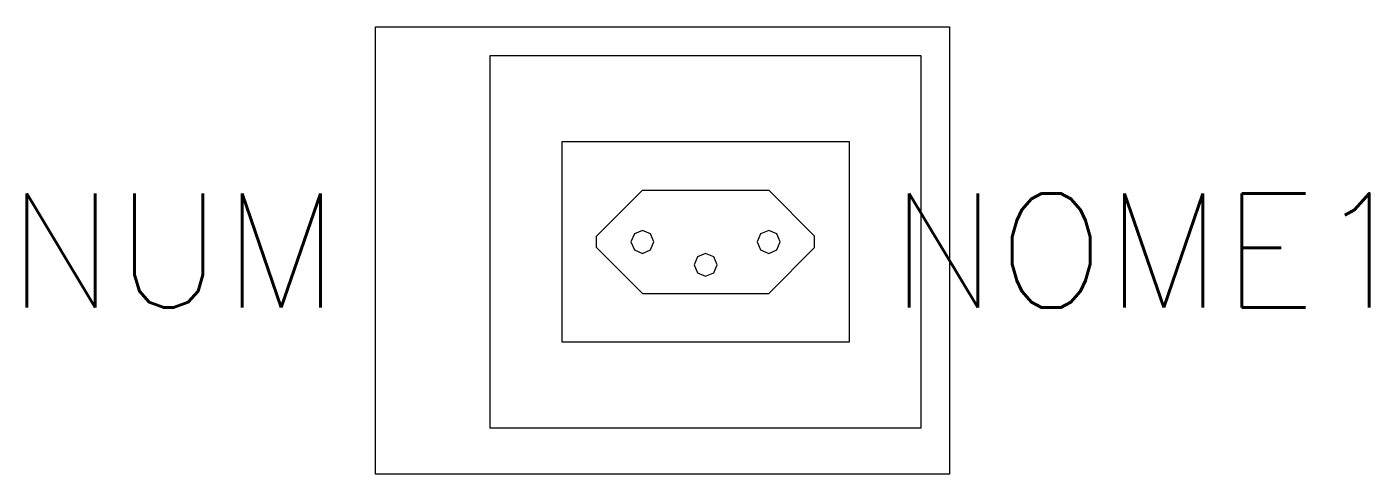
# Model space of a CAD drawing. Header units: millimetres. Extents: x -11.1 to 12.4, y -3.9 to 3.9.
import ezdxf
from ezdxf.enums import TextEntityAlignment as Align

# ---------------------------------------------------------------- set-up
doc = ezdxf.new("R2010")
doc.units = ezdxf.units.MM
doc.styles.add('Romans', font='romans.shx')

msp = doc.modelspace()

# ---------------------------------------------------------------- linework, layer by layer
for points in [[(-5.029, -3.923), (-5.029, 3.923), (5.029, 3.923), (5.029, -3.923), (-5.029, -3.923)], [(-3.018, -3.118), (-3.018, 3.42), (4.526, 3.42), (4.526, -3.118), (-3.018, -3.118)], [(-1.76, -1.609), (-1.76, 1.911), (3.269, 1.911), (3.269, -1.609), (-1.76, -1.609)], [(-1.157, 0.251), (-0.352, 1.056)], [(-0.352, 1.056), (1.861, 1.056)], [(1.861, 1.056), (2.665, 0.251)], [(-1.157, 0.05), (-1.157, 0.251)], [(-0.352, 0.352), (-0.494, 0.293), (-0.553, 0.151), (-0.494, 0.009), (-0.352, -0.05), (-0.21, 0.009), (-0.151, 0.151), (-0.21, 0.293), (-0.352, 0.352)], [(1.861, 0.352), (1.719, 0.293), (1.66, 0.151), (1.719, 0.009), (1.861, -0.05), (2.003, 0.009), (2.062, 0.151), (2.003, 0.293), (1.861, 0.352)], [(2.665, 0.05), (2.665, 0.251)], [(-1.157, 0.05), (-0.352, -0.754)], [(1.861, -0.754), (2.665, 0.05)], [(0.754, -0.05), (0.612, -0.109), (0.553, -0.251), (0.612, -0.394), (0.754, -0.453), (0.897, -0.394), (0.956, -0.251), (0.897, -0.109), (0.754, -0.05)], [(-0.352, -0.754), (1.861, -0.754)]]:
    msp.add_lwpolyline(points)

# ---------------------------------------------------------------- texts
at = {"style": 'Romans'}
for tag, text, p in [('NUM', 'NUM', (-8.566, 0)), ('NOME1', 'NOME1', (8.566, 0))]:
    msp.add_attdef(tag, text=text, height=2, dxfattribs=at).set_placement(p, align=Align.MIDDLE)

doc.saveas('drawing.dxf')
